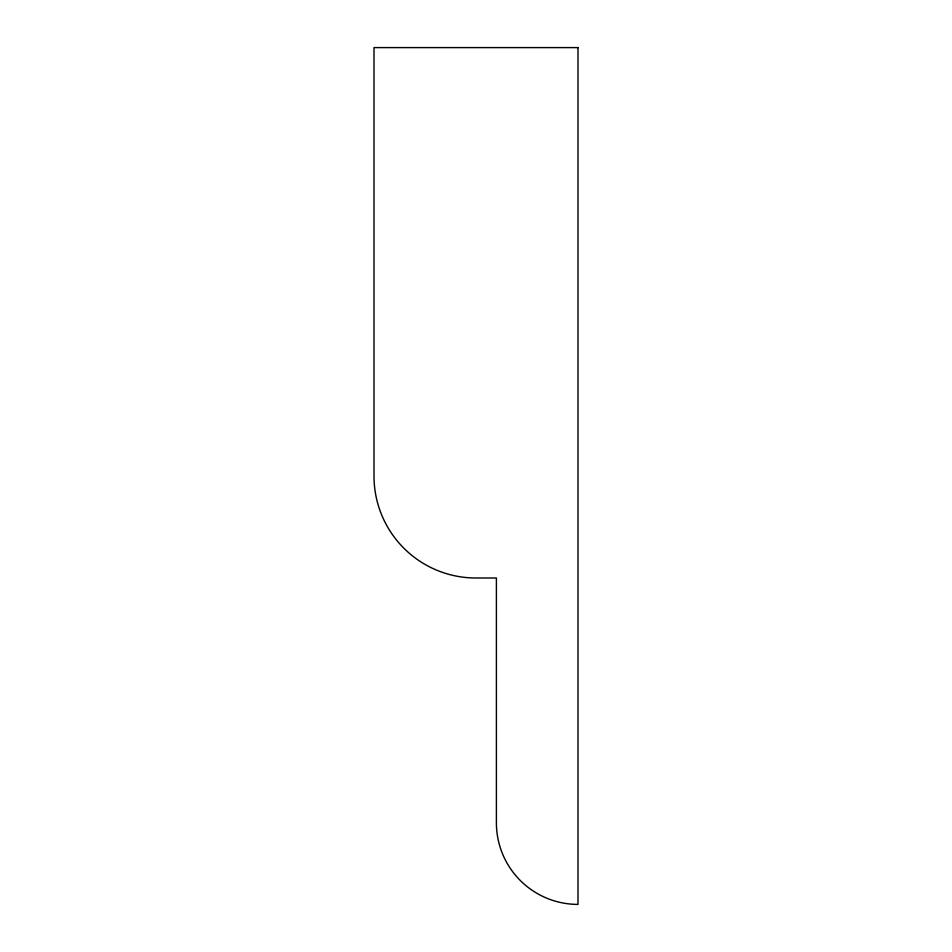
<?xml version="1.0" encoding="UTF-8"?>
<svg xmlns="http://www.w3.org/2000/svg" width="952" height="952" viewBox="0 0 952 952"><rect width="100%" height="100%" fill="white"/><g stroke="black" fill="none" stroke-linecap="round" stroke-linejoin="round"><path stroke-width="1.43" d="M577.995 47.6L374.005 47.6L374.005 476.167A101.84 101.84 0 0 0 475.833 577.995L496.397 577.995L496.397 822.802A81.598 81.598 0 0 0 577.995 904.4L577.995 47.6"/></g></svg>
